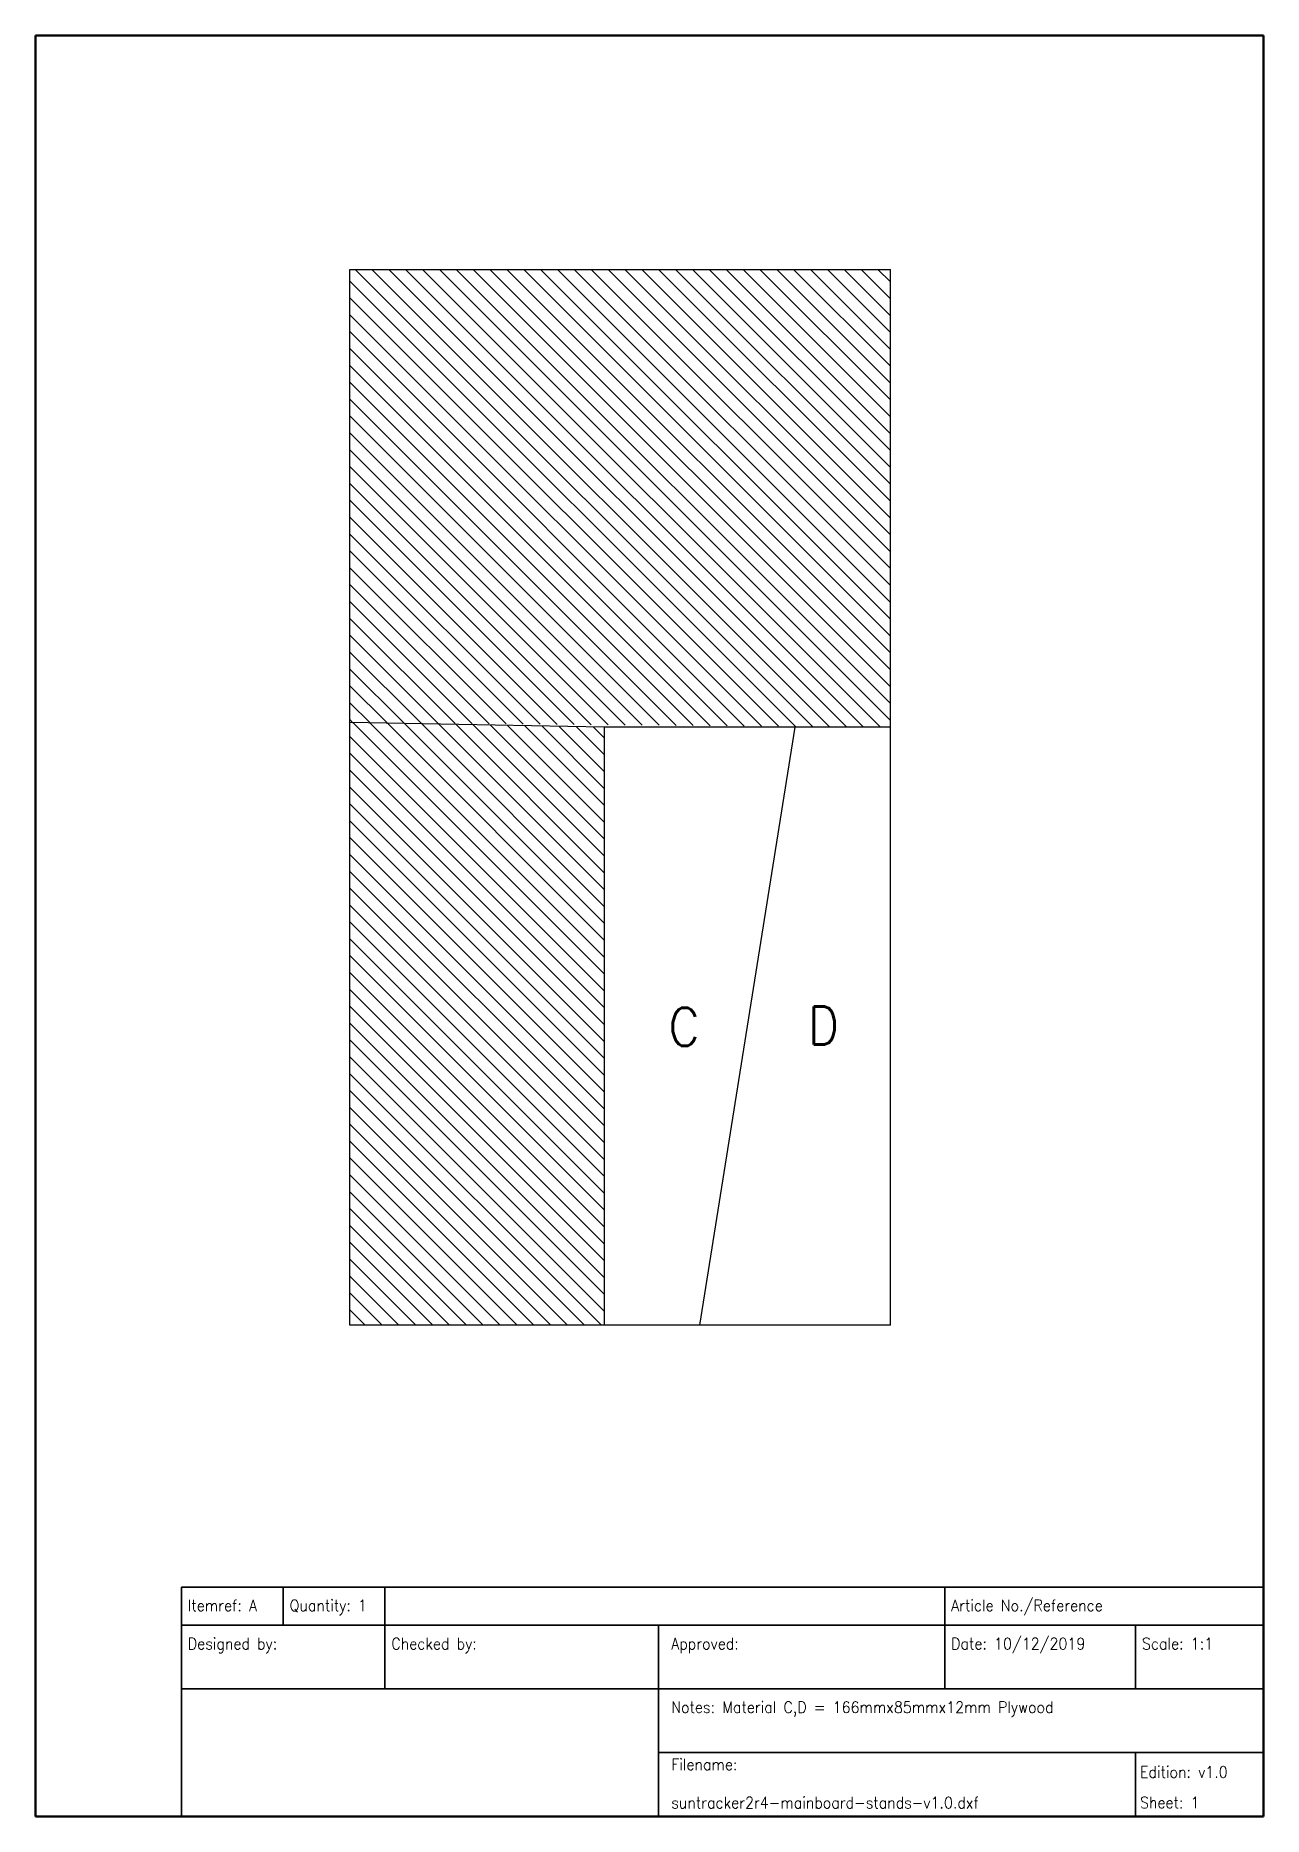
# Model space of a CAD drawing. Header units: millimetres. Extents: x -104 to 89, y -157 to 123.
import ezdxf

# ---------------------------------------------------------------- set-up
doc = ezdxf.new("R2010")
doc.units = ezdxf.units.MM
doc.header["$MEASUREMENT"] = 0
doc.layers.get('0').update_dxf_attribs({"color": 18, "lineweight": 25, "true_color": 0x000000})
for name, color, linetype, lineweight, true_color in [('Bottom Stand ... Dimensions', 176, 'Continuous', 13, 0x000080), ('Bottom Stand ... Label', 176, 'Continuous', 70, 0x000080), ('Bottom Stand ... Label ... Background', 18, 'Continuous', 35, 0x000000), ('Bottom Stand ... Label ... Frame', 18, 'Continuous', 50, 0x000000)]:
    doc.layers.add(name, color=color, linetype=linetype, lineweight=lineweight, true_color=true_color)
doc.styles.add('textstyle11', font='Standard')
doc.styles.add('textstyle12', font='Standard')
doc.styles.add('textstyle13', font='Standard')
doc.styles.add('textstyle14', font='Standard')
doc.styles.add('textstyle15', font='Standard')
doc.styles.add('textstyle16', font='Standard')
doc.styles.add('textstyle17', font='Standard')
doc.styles.add('textstyle18', font='Standard')
doc.styles.add('textstyle19', font='Standard')
doc.styles.add('textstyle20', font='Standard')
doc.styles.add('textstyle21', font='Standard')
doc.styles.add('textstyle22', font='Standard')
doc.styles.add('textstyle23', font='Standard')

msp = doc.modelspace()

# ---------------------------------------------------------------- hatches: boundary and pattern name
at = {"layer": 'Bottom Stand ... Dimensions'}
h = msp.add_hatch(dxfattribs=at)
h.set_pattern_fill('ANSI31', color=256, scale=15, angle=90, style=0, pattern_type=0)
h.paths.add_polyline_path([(-55, 86), (30, 86), (30, 14), (-54.98, 14.73)], flags=0)
h = msp.add_hatch(dxfattribs=at)
h.set_pattern_fill('ANSI31', color=256, scale=15, angle=90, style=0, pattern_type=0)
h.paths.add_polyline_path([(-54.98, 14.73), (-15, 14), (-15, -80), (-55, -80)], flags=0)

# ---------------------------------------------------------------- linework, layer by layer
for p, q in [((-55, -80), (-55, 86)), ((-55, 86), (30, 86)), ((30, 14), (30, 86)), ((-15, 14), (-54.98, 14.73)), ((15, 14), (-15, 14)), ((-15, 14), (-15, -80)), ((0, -80), (15, 14)), ((30, 14), (15, 14)), ((30, -80), (30, 14)), ((-15, -80), (-55, -80)), ((0, -80), (-15, -80)), ((30, -80), (0, -80))]:
    msp.add_line(p, q)
at = {"layer": 'Bottom Stand ... Label ... Background', "linetype": 'Continuous'}
for p, q in [((-81.47, -121.18), (88.53, -121.18)), ((-81.47, -127.18), (-81.47, -121.18)), ((-65.47, -127.18), (-65.47, -121.18)), ((-49.47, -127.18), (-49.47, -121.18)), ((38.53, -127.18), (38.53, -121.18)), ((-81.47, -127.18), (88.53, -127.18)), ((-81.47, -157.18), (-81.47, -127.18)), ((-49.47, -137.18), (-49.47, -127.18)), ((-6.47, -137.18), (-6.47, -127.18)), ((38.53, -137.18), (38.53, -127.18)), ((68.53, -137.18), (68.53, -127.18)), ((-81.47, -137.18), (88.53, -137.18)), ((-6.47, -157.18), (-6.47, -137.18)), ((-6.47, -147.18), (88.53, -147.18)), ((68.53, -157.18), (68.53, -147.18)), ((-6.47, -157.18), (-6.47, -152.18))]:
    msp.add_line(p, q, dxfattribs=at)
at = {"layer": 'Bottom Stand ... Label ... Frame'}
for p, q in [((-104.39, -157.24), (-104.39, 122.76)), ((88.61, 122.76), (-104.39, 122.76)), ((88.61, -157.24), (88.61, 122.76)), ((-104.39, -157.24), (88.61, -157.24))]:
    msp.add_line(p, q, dxfattribs=at)

# ---------------------------------------------------------------- texts
at = {"layer": 'Bottom Stand ... Label', "char_height": 1.8, "attachment_point": 5}
for s, insert, style in [('\\H6;C', (-2.46, -33.11), 'textstyle22'), ('\\H6;D', (19.46, -32.9), 'textstyle23')]:
    msp.add_mtext(s, dxfattribs=dict(at, insert=insert, style=style))
at = {"layer": 'Bottom Stand ... Label ... Background', "linetype": 'Continuous', "lineweight": 25, "char_height": 1.8, "width": 100, "attachment_point": 1}
for s, insert, style in [('Itemref: A', (-80.47, -123.18), 'textstyle12'), ('Quantity: 1', (-64.47, -123.18), 'textstyle13'), ('Article No./Reference', (39.53, -123.18), 'textstyle14'), ('Designed by:', (-80.47, -129.18), 'textstyle15'), ('Checked by:', (-48.47, -129.18), 'textstyle16'), ('Approved:\\P\\P', (-4.47, -129.18), 'textstyle17'), ('Date: 10/12/2019', (39.53, -129.18), 'textstyle19'), ('Scale: 1:1', (69.53, -129.18), 'textstyle20'), ('Filename:\\P\\Psuntracker2r4-mainboard-stands-v1.0.dxf', (-4.47, -148.18), 'textstyle18')]:
    msp.add_mtext(s, dxfattribs=dict(at, insert=insert, style=style))
at = {"layer": 'Bottom Stand ... Label ... Background', "linetype": 'Continuous', "lineweight": 25, "char_height": 1.8, "attachment_point": 1}
for s, insert, width, line_spacing_factor, style in [('Notes: Material C,D = 166mmx85mmx12mm Plywood', (-4.47, -139.18), 200, 1.5, 'textstyle11'), ('Edition: v1.0\\P\\PSheet: 1', (69.22, -149.37), 100, 0.8, 'textstyle21')]:
    msp.add_mtext(s, dxfattribs=dict(at, insert=insert, width=width, line_spacing_factor=line_spacing_factor, style=style))

doc.saveas('drawing.dxf')
